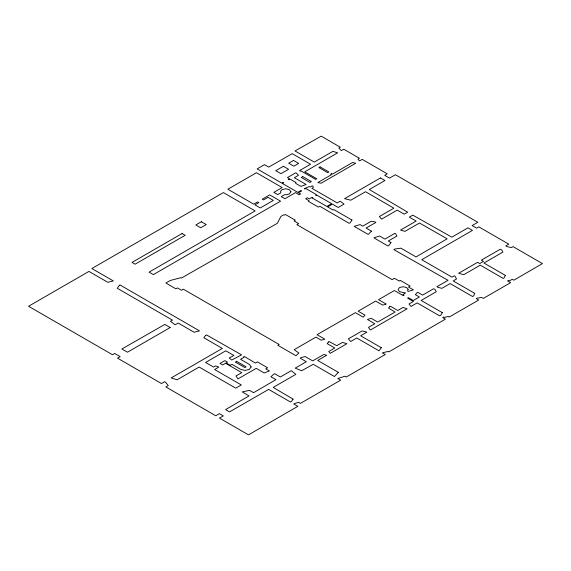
<?xml version="1.0" encoding="UTF-8"?>
<svg xmlns="http://www.w3.org/2000/svg" width="571" height="571" viewBox="0 0 571 571"><rect width="100%" height="100%" fill="white"/><g stroke="black" fill="none" stroke-linecap="round" stroke-linejoin="round"><path stroke-width="0.86" d="M295.821 182.42L295.785 183.419L300.881 186.367L306.113 184.49L294.343 177.695L298.512 175.29L295.892 172.713L287.449 177.588L289.44 178.737L288.298 179.401L288.962 179.779L290.104 179.123L295.821 182.42M408.115 289.254L407.573 291.039L408.236 291.424L413.39 289.868L408.479 287.035L410.135 286.085L400.264 280.382L399.15 281.025L394.411 278.291L392.106 279.626L296.884 224.653L298.683 223.611L294.072 220.948L295.343 220.22L285.479 214.525L284.387 215.153L283.73 214.775L280.903 216.409L277.335 223.311L181.464 278.034L180.879 277.699L170.308 280.468L165.854 283.038L175.897 288.84L177.467 287.934L181.478 290.246L183.341 289.176L279.119 344.47L277.784 345.241L295.956 355.733L298.861 353.028L294.179 349.68L315.92 337.133L321.273 340.223L324.835 339.188L317.033 334.685L355.39 312.672L363.192 317.176L364.976 315.113L358.174 311.188L375.682 301.081L382.591 305.071L385.603 304.364L386.16 304.043L378.58 299.668L394.411 290.525L403.333 295.671L404.111 295.221L402.89 294.515L405.56 292.973L399.543 291.681L398.066 289.625L399.543 287.563L403.112 286.713L406.68 287.563L408.115 289.254M474.715 293.366L473.687 295.871L472.574 296.513L450.162 283.573L441.911 288.334L437.9 287.306L436.894 286.728L448.042 280.29L393.854 249.648L394.968 249.006L400.878 248.164L416.045 256.921L447.136 238.828L419.499 222.997L405.003 231.362L400.542 230.077L416.159 221.063L409.357 217.137L412.812 215.139L451.832 237.158L468.006 227.822L472.46 230.399L421.733 259.691L451.947 277.135L454.288 275.786L455.066 276.236L456.522 279.005L453.174 280.932L474.715 293.366M505.356 275.393L504.015 277.97L503.237 278.42L480.268 265.158L463.766 274.687L458.634 273.273L477.592 262.332L479.711 263.552L483.501 261.361L481.382 260.14L500.339 249.199L501.788 250.034L502.901 252.096L483.951 263.038L505.356 275.393M389.393 306.813L388.615 308.162L395.082 312.023L377.688 322.065L371.107 318.268L367.431 319.496L374.79 323.743L368.545 327.347L369.994 329.731L370.443 329.988L407.123 308.804L402.998 307.455L397.759 310.481L390.4 306.234L389.393 306.813M442.361 312.665L440.762 315.263L439.684 315.884L417.158 302.887L411.027 306.427L409.022 303.979L413.368 301.467L407.573 298.119L408.351 297.669L413.254 300.503L419.392 296.963L415.374 294.643L417.158 292.588L417.715 292.259L422.626 295.093L433.66 288.719L434.888 289.433L436.337 291.681L421.177 300.439L442.361 312.665M351.929 220.035L350.259 222.676L349.145 223.318L319.846 206.274L318.368 207.095L308.333 201.299L309.118 200.849L305.656 198.729L307.334 197.759L309.339 198.922L312.123 197.309L312.794 197.694L312.237 198.016L326.848 206.452L331.637 203.683L317.033 195.253L316.363 195.639L315.692 195.253L316.584 194.74L305.77 188.494L304.878 189.008L304.322 188.687L309.004 186.624L310.317 186.931L312.266 185.803L313.108 186.289L313.243 187.524L311.902 188.302L337.211 202.912L340.116 201.235L341.008 201.756L344.013 204.132L338.218 207.48L332.422 204.132L327.626 206.902L333.086 210.057L333.871 209.607L351.929 220.035M293.059 399.122L291.495 401.442L290.496 402.02L268.641 389.401L229.542 411.891L225.602 409.614L249.063 395.867L242.218 391.913L249.577 390.371L253.588 392.684L276 379.615L270.868 376.789L273.545 374.34L274.665 373.698L280.347 376.981L291.274 370.672L295.849 374.34L273.209 387.409L293.059 399.122M381.371 347.746L378.98 350.801L356.789 337.996L350.694 341.515L348.36 338.874L362.078 330.952L366.075 331.858L366.746 332.251L360.636 335.777L381.371 347.746M390.957 242.568L388.951 245.402L387.945 245.98L373.898 237.864L379.587 236.001L384.933 239.092L394.861 233.361L395.753 233.874L396.866 236.066L388.28 241.019L390.957 242.568M290.91 191.763L289.383 193.897L286.792 194.711L284.558 194.704L281.253 196.61L284.922 198.729L295.485 192.627L299.218 194.782L300.61 193.976L298.44 192.727L301.552 190.935L300.896 190.557L297.791 192.348L282.431 183.484L283.609 182.799L282.873 182.377L281.696 183.055L257.164 168.895L264.494 164.662L268.713 167.096L292.224 153.663L310.553 164.248L299.511 170.622L300.61 171.257L301.081 170.986L315.692 179.415L316.791 178.78L304.75 171.828L337.661 152.828L332.879 151.358L314.278 162.093L294.979 150.951L321.237 136.148L340.309 147.232L338.846 148.075L341.315 150.623L343.749 149.217L359.43 158.267L357.967 159.116L359.537 160.908L362.214 159.366L387.281 173.841L384.683 175.34L389.508 178.131L395.418 174.719L477.813 222.29L472.131 225.574L476.599 228.15L478.826 226.865L508.811 244.174L505.799 245.915L507.141 246.686L511.488 247.521L513.051 246.622L542.45 263.595L513.85 280.175L512.266 279.262L509.368 280.932L508.475 280.418L507.583 280.932L510.595 282.674L483.33 298.412L481.696 297.477L477.17 298.112L476.3 298.612L478.719 300.011L449.241 317.026L448.206 316.434L444.588 317.433L443.81 316.984L442.689 317.626L445.366 319.168L388.872 351.879L388.123 351.443L382.342 352.835L385.247 354.512L346.269 377.017L344.927 376.239L337.782 378.502L340.666 380.165L300.417 403.404L298.526 402.312L293.687 403.94L297.848 406.338L248.464 434.852L219.471 418.115L223.318 415.895L219.428 413.654L215.767 415.767L165.847 386.945L168.231 385.568L165.697 382.306L164.619 381.685L161.443 383.519L117.505 358.16L120.153 356.632L114.692 353.478L112.501 354.741L28.55 306.27L88.933 271.411L107.833 282.324L113.301 280.918L91.852 268.541L223.404 192.591L255.137 210.913L149.081 272.139L153.371 274.615L280.568 201.178L269.705 194.911L262.275 199.2L263.524 199.929L268.027 197.323L273.345 200.4L260.276 207.944L254.959 204.868L258.834 202.634L257.578 201.913L253.71 204.147L227.865 189.229L256.458 172.735L282.16 187.573L273.88 192.356L277.77 194.597L280.825 192.834L280.597 191.135L282.01 189.636L285.7 188.751L289.383 189.636L290.91 191.763M251.133 366.91L249.349 369.401L245.03 370.436L240.719 369.408L231.883 364.291L230.149 365.297L226.08 362.949L227.486 362.135L224.874 360.629L220.028 363.427L222.633 364.933L225.524 363.263L241.761 372.642L235.951 376.003L238 378.887L256.229 368.359L264.159 372.942L269.426 370.95L265.743 368.802L267.556 367.753L257.428 361.907L255.408 363.077L244.452 356.511L243.36 357.118L243.831 357.396L240.534 359.302L249.377 364.405L251.133 366.91M119.389 285.336L117.255 288.255L172.492 320.145L170.479 321.309L175.161 324.778L178.166 323.036L194.14 332.258L199.507 330.88L120.003 284.986L119.389 285.336M205.439 335.591L203.833 337.739L222.333 348.417L171.179 377.952L177.081 379.794L199.165 367.046L235.737 388.159L241.305 384.947L214.596 369.53L218.821 367.089L215.538 365.904L213.547 367.053L205.596 362.464L225.781 350.808L233.896 355.49L229.185 358.017L231.719 360.044L241.554 354.841L206.552 334.949L205.439 335.591M328.404 342.022L327.176 343.635L334.763 348.01L328.739 351.486L330.302 353.292L346.911 343.699L342.457 342.407L336.769 345.691L329.189 341.572L328.404 342.022M371.443 231.169L368.209 234.453L354.163 226.344L360.073 224.603L362.749 226.152L371.221 221.255L375.011 221.905L375.904 222.419L366.09 228.079L371.443 231.169M338.332 372.342L334.428 376.525L313.243 364.298L301.645 370.736L295.178 368.159L306.327 361.721L300.196 358.181L301.424 357.475L305.214 356.575L312.687 360.886L323.721 354.512L326.733 355.219L317.704 360.437L338.332 372.342M283.373 166.289L275.764 170.686L280.961 173.684L288.576 169.294L283.373 166.289M293.508 160.422L288.683 163.206L293.844 166.19L298.662 163.399L293.508 160.422M201.37 221.748L195.81 224.96L200.721 227.786L206.281 224.581L201.37 221.748M182.078 233.518L132.022 262.417L135.091 264.195L185.154 235.295L182.078 233.518M302.787 176.61L301.288 177.474L309.867 182.434L311.373 181.564L302.787 176.61M320.074 166.875L318.882 167.56L327.733 172.678L328.925 171.985L320.074 166.875M331.701 173.648L330.573 174.298L331.358 174.747L317.804 182.577L321.109 183.241L355.726 163.256L352.571 162.499L332.479 174.105L331.701 173.648M380.479 177.938L344.57 198.665L350.815 200.207L365.533 191.713L393.854 208.187L379.358 216.559L381.592 219.136L397.202 210.121L404.225 214.175L407.68 212.184L369.323 189.522L384.933 180.507L380.479 177.938M170.172 327.547L127.476 352.2L121.894 348.981L164.862 324.399L170.172 327.547M236.608 361.336L235.345 362.064L244.838 367.546L246.101 366.818L236.608 361.336"/></g></svg>
